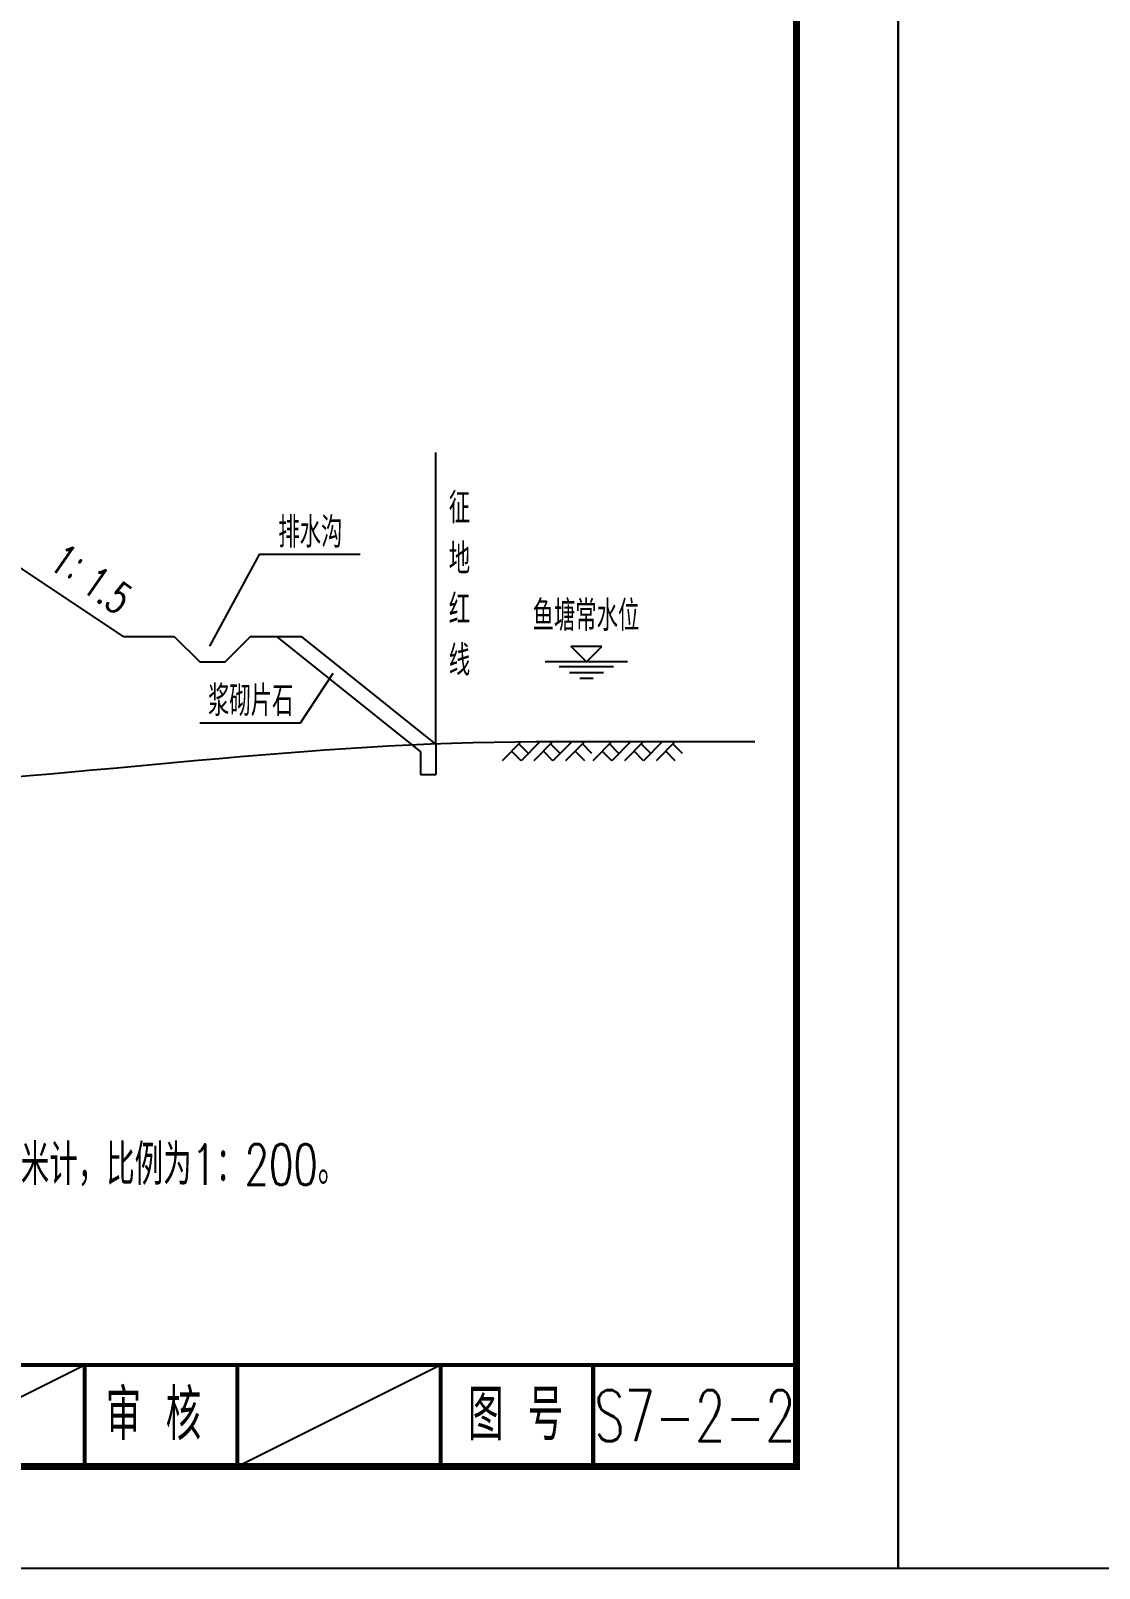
# Model space of a CAD drawing. Header units: millimetres. Extents: x 2 to 5882, y 1831 to 3462.
# Drawn here: x 1177.1 to 1282.1, y 2507.7 to 2658.9 of the extents above; entities that cross this region are included whole.
import ezdxf
from ezdxf.enums import TextEntityAlignment as Align

# ---------------------------------------------------------------- set-up
doc = ezdxf.new("R2010")
doc.units = ezdxf.units.MM
doc.linetypes.add('HIDDEN', pattern=[9.525, 6.35, -3.175])
for name, color, linetype in [('2', 2, 'HIDDEN'), ('HDM', 1, 'Continuous'), ('尺寸标注', 4, 'Continuous'), ('文字', 7, 'Continuous'), ('标注', 4, 'Continuous')]:
    doc.layers.add(name, color=color, linetype=linetype)
doc.styles.get("Standard").update_dxf_attribs({"font": 'simplex1.shx', "width": 0.7, "bigfont": 'hztxt.shx'})

# ---------------------------------------------------------------- blocks, each defined once
blk = doc.blocks.new('series')
at = {"width": 0.75}
for tag, height, p in [('页码', 4, (-35, -19)), ('图名', 5, (-220, -282)), ('图号', 5, (-20, -282))]:
    blk.add_attdef(tag, text='', height=height, dxfattribs=at).set_placement(p, align=Align.MIDDLE_CENTER)
blk = doc.blocks.new('123')
blk.add_lwpolyline([(422.36, 2507.71), (422.36, 2804.71), (2.36, 2804.71), (2.36, 2507.71)], close=True)

msp = doc.modelspace()

# ---------------------------------------------------------------- linework, layer by layer
for p, q in [((1216.89565, 2588.75815), (1216.89565, 2617.44727)), ((1216.89565, 2588.75815), (1216.89565, 2617.40185)), ((1162.36361, 2517.70635), (1182.36361, 2527.70635)), ((1197.36361, 2517.70635), (1217.36361, 2527.70635))]:
    msp.add_line(p, q)
for points, const_width in [([(1252.36361, 2794.70635), (872.36361, 2794.70635), (872.36361, 2517.70635), (1252.36361, 2517.70635), (1252.36361, 2794.70635)], 0.7), ([(872.36361, 2527.70635), (1252.36361, 2527.70635)], 0.4), ([(1182.36361, 2517.70635), (1182.36361, 2527.70635)], 0.4), ([(1197.36361, 2517.70635), (1197.36361, 2527.70635)], 0.4), ([(1217.36361, 2517.70635), (1217.36361, 2527.70635)], 0.4), ([(1232.36361, 2517.70635), (1232.36361, 2527.70635)], 0.4)]:
    msp.add_lwpolyline(points, dxfattribs=dict(const_width=const_width))
at = {"layer": '2', "color": 2, "linetype": 'Continuous'}
for p, q in [((1225.28441, 2589.00637), (1223.40941, 2587.13137)), ((1225.99152, 2587.83848), (1225.05402, 2588.77598)), ((1227.15941, 2589.00637), (1225.28441, 2587.13137)), ((1228.40941, 2589.00637), (1226.53441, 2587.13137)), ((1229.11652, 2587.83848), (1228.17902, 2588.77598)), ((1230.28441, 2589.00637), (1228.40941, 2587.13137)), ((1231.53441, 2589.00637), (1229.65941, 2587.13137)), ((1232.24152, 2587.83848), (1231.30402, 2588.77598)), ((1234.19489, 2589.00637), (1232.31989, 2587.13137)), ((1234.902, 2587.83848), (1233.9645, 2588.77598)), ((1236.06989, 2589.00637), (1234.19489, 2587.13137)), ((1237.31989, 2589.00637), (1235.44489, 2587.13137)), ((1238.027, 2587.83848), (1237.0895, 2588.77598)), ((1239.19489, 2589.00637), (1237.31989, 2587.13137)), ((1240.44489, 2589.00637), (1238.56989, 2587.13137)), ((1241.152, 2587.83848), (1240.2145, 2588.77598)), ((1225.28441, 2587.13137), (1224.34691, 2588.06887)), ((1228.40941, 2587.13137), (1227.47191, 2588.06887)), ((1231.53441, 2587.13137), (1230.59691, 2588.06887)), ((1234.19489, 2587.13137), (1233.25739, 2588.06887)), ((1237.31989, 2587.13137), (1236.38239, 2588.06887)), ((1240.44489, 2587.13137), (1239.50739, 2588.06887))]:
    msp.add_line(p, q, dxfattribs=at)
at = {"layer": 'HDM'}
for p, q in [((1186.17327, 2599.33709), (1174.61224, 2607.04445)), ((1186.17327, 2599.33709), (1191.17327, 2599.33709)), ((1191.17327, 2599.33709), (1193.67327, 2596.83709)), ((1198.67327, 2599.33709), (1196.17327, 2596.83709)), ((1198.67327, 2599.33709), (1203.67327, 2599.33709)), ((1215.39565, 2588.03725), (1201.27225, 2599.33709)), ((1216.89565, 2588.75815), (1203.67327, 2599.33709)), ((1193.67327, 2596.83709), (1196.17327, 2596.83709)), ((1215.39565, 2588.03725), (1215.39565, 2585.75815)), ((1216.89565, 2588.75815), (1216.89565, 2585.75815)), ((1215.39565, 2585.75815), (1216.89565, 2585.75815))]:
    msp.add_line(p, q, dxfattribs=at)
at = {"layer": '尺寸标注'}
for p, q in [((1235.75311, 2596.86176), (1227.6613, 2596.86176)), ((1234.37925, 2596.3583), (1229.03516, 2596.3583)), ((1233.37272, 2595.78391), (1230.04169, 2595.78391)), ((1232.36758, 2595.20952), (1231.04683, 2595.20952))]:
    msp.add_line(p, q, dxfattribs=at)
at = {"layer": '尺寸标注', "linetype": 'Continuous'}
for points in [[(1209.45174, 2607.42398), (1199.53731, 2607.42398), (1194.63479, 2598.39398)], [(1193.67848, 2590.85024), (1203.59291, 2590.85024), (1206.81318, 2595.74651)]]:
    msp.add_lwpolyline(points, dxfattribs=at)
at = {"layer": '尺寸标注'}
msp.add_lwpolyline([(1233.20721, 2598.36176), (1230.20721, 2598.36176), (1231.70721, 2596.86176)], close=True, dxfattribs=at)
at = {"layer": '标注'}
msp.add_line((1226.76622, 2589.00637), (1248.26067, 2589.00637), dxfattribs=at)
at = {"layer": '标注', "start_tangent": (1, 0), "end_tangent": (1, 0)}
msp.add_spline([(916.65164, 2600.40687), (939.65587, 2600.40687), (977.54047, 2598.92207), (1012.34783, 2586.82216), (1078.80843, 2584.09445), (1160.3425, 2584.46988), (1226.76622, 2589.00637)], degree=3, dxfattribs=at)

# ---------------------------------------------------------------- block references
ref = msp.add_blockref('series', (1262.36361, 2804.70635))
ref.add_attrib('图号', 'S7-2-2', dxfattribs={"height": 5, "width": 0.7}).set_placement((1242.36361, 2522.70635), align=Align.MIDDLE_CENTER)
at = {"layer": '标注'}
for p in [(840, 0), (1260, 0)]:
    msp.add_blockref('123', p, dxfattribs=at)

# ---------------------------------------------------------------- texts
at = {"width": 0.7}
for s, p in [('审 核', (1189.12764, 2522.80094)), ('图 号', (1224.74681, 2522.80094))]:
    msp.add_text(s, height=5, dxfattribs=at).set_placement(p, align=Align.MIDDLE_CENTER)
at = {"layer": '尺寸标注', "color": 7, "linetype": 'Continuous', "width": 0.7}
for s, p in [('排水沟', (1204.55303, 2608.08992)), ('鱼塘常水位', (1231.65901, 2599.88327)), ('浆砌片石', (1198.6942, 2591.51618))]:
    msp.add_text(s, height=3, dxfattribs=at).set_placement(p, align=Align.CENTER)
at = {"layer": '文字', "width": 0.7}
msp.add_text('1：1.5', height=3, rotation=325.4099949, dxfattribs=at).set_placement((1178.69327, 2606.15563))
msp.add_text('1、本图尺寸单位均以厘米计，比例为1：200。', height=4, dxfattribs=at).set_placement((1145.68154, 2545.40009))
at = {"layer": '文字', "insert": (1218.16721, 2613.48982), "char_height": 3, "width": 1.5399943, "attachment_point": 1}
msp.add_mtext('征地红线', dxfattribs=at)

doc.saveas('drawing.dxf')
